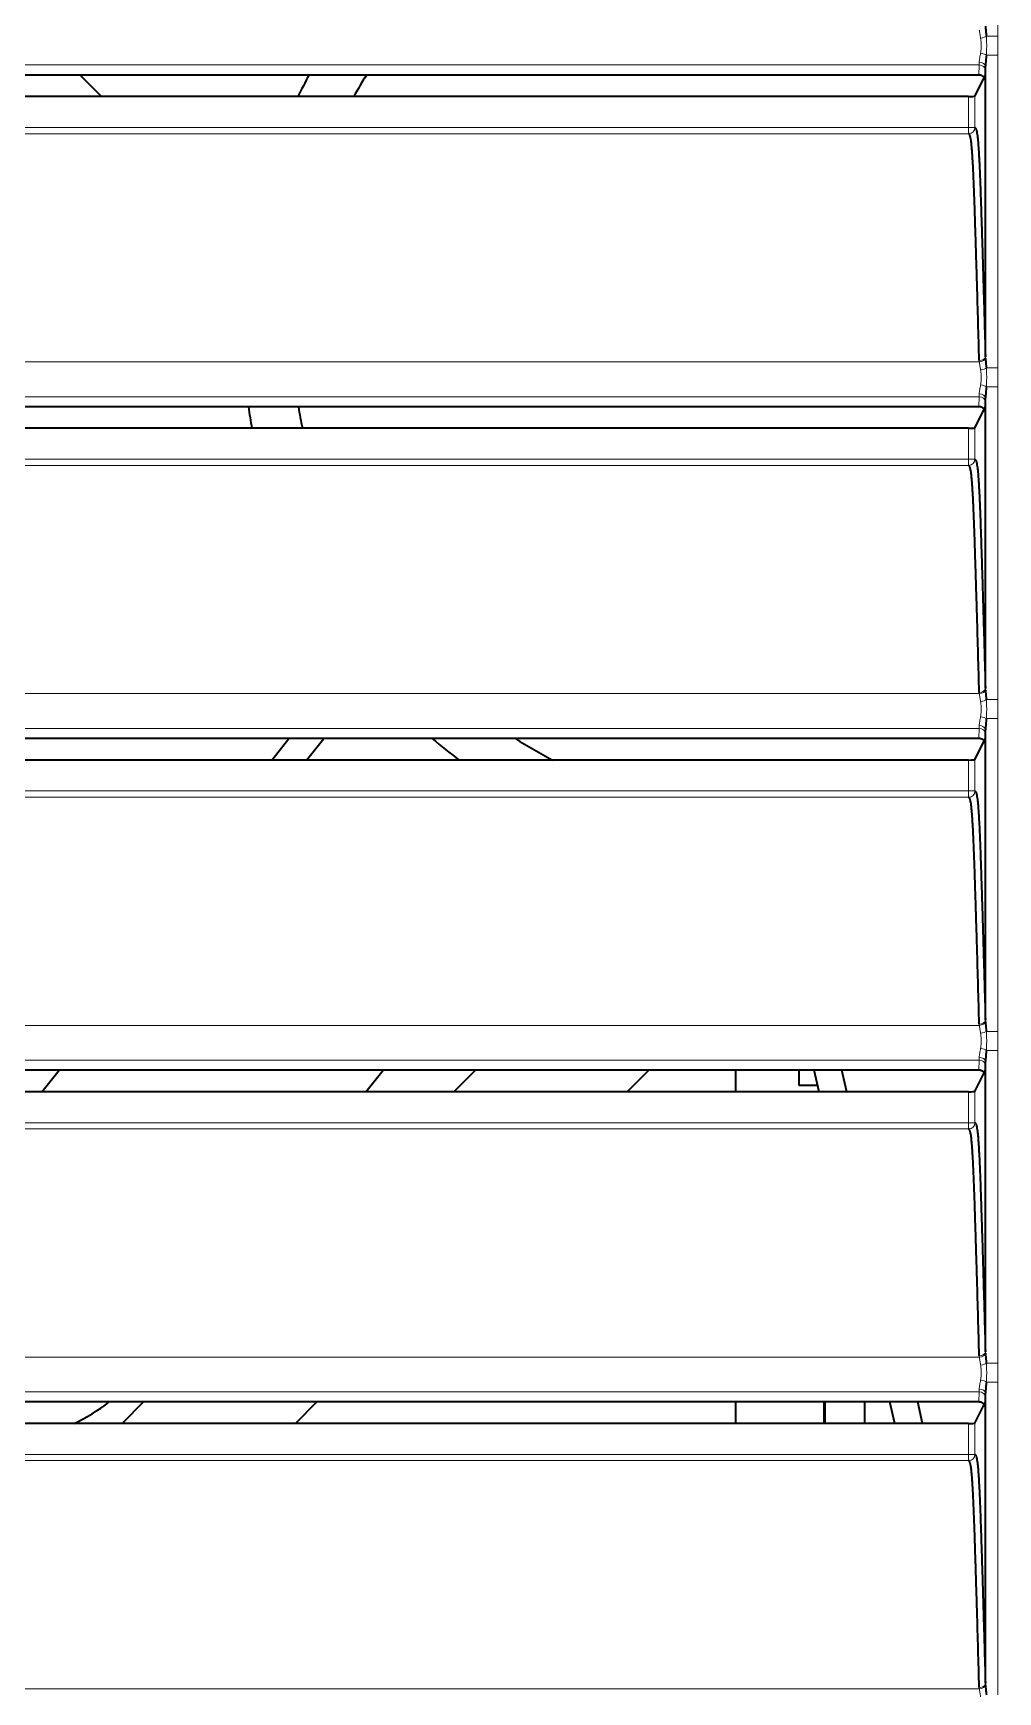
# Model space of a CAD drawing. Header units: inches. Extents: x -1096 to 3103, y -191 to 3207.
# Drawn here: x 2331.7 to 2370.7, y 1648.2 to 1715.2 of the extents above; entities that cross this region are included whole.
import ezdxf

# ---------------------------------------------------------------- set-up
doc = ezdxf.new("R2010")
doc.units = ezdxf.units.IN

msp = doc.modelspace()

# ---------------------------------------------------------------- linework, layer by layer
at = {"lineweight": 13}
for p, q in [((2370.689, 1727.713), (2370.689, 1715.079)), ((2370.226, 1715.079), (2370.689, 1715.079)), ((2369.934, 1713.915), (2312.478, 1713.915)), ((2369.916, 1713.51), (2369.934, 1713.915)), ((2370.226, 1714.313), (2370.689, 1714.313)), ((2370.689, 1714.313), (2370.689, 1701.679)), ((2369.511, 1711.389), (2369.511, 1712.641)), ((2369.761, 1712.657), (2369.761, 1711.389)), ((2312.901, 1711.389), (2369.511, 1711.389)), ((2369.761, 1711.389), (2369.511, 1711.389)), ((2369.511, 1711.139), (2369.511, 1711.389)), ((2369.511, 1711.139), (2312.901, 1711.139)), ((2312.47, 1701.923), (2369.942, 1701.923)), ((2370.226, 1701.679), (2370.689, 1701.679)), ((2369.934, 1700.515), (2312.478, 1700.515)), ((2369.916, 1700.11), (2369.934, 1700.515)), ((2370.226, 1700.913), (2370.689, 1700.913)), ((2370.689, 1700.913), (2370.689, 1688.279)), ((2369.511, 1697.989), (2369.511, 1699.241)), ((2369.761, 1699.257), (2369.761, 1697.989)), ((2312.901, 1697.989), (2369.511, 1697.989)), ((2369.761, 1697.989), (2369.511, 1697.989)), ((2369.511, 1697.739), (2369.511, 1697.989)), ((2369.511, 1697.739), (2312.901, 1697.739)), ((2312.47, 1688.523), (2369.942, 1688.523)), ((2370.226, 1688.279), (2370.689, 1688.279)), ((2369.934, 1687.115), (2312.478, 1687.115)), ((2369.916, 1686.71), (2369.934, 1687.115)), ((2370.226, 1687.513), (2370.689, 1687.513)), ((2370.689, 1687.513), (2370.689, 1674.879)), ((2369.511, 1684.589), (2369.511, 1685.841)), ((2369.761, 1685.857), (2369.761, 1684.589)), ((2312.901, 1684.589), (2369.511, 1684.589)), ((2369.761, 1684.589), (2369.511, 1684.589)), ((2369.511, 1684.339), (2369.511, 1684.589)), ((2369.511, 1684.339), (2312.901, 1684.339)), ((2312.47, 1675.123), (2369.942, 1675.123)), ((2370.226, 1674.879), (2370.689, 1674.879)), ((2369.934, 1673.715), (2312.478, 1673.715)), ((2369.916, 1673.31), (2369.934, 1673.715)), ((2370.226, 1674.113), (2370.689, 1674.113)), ((2370.689, 1674.113), (2370.689, 1661.479)), ((2369.511, 1671.189), (2369.511, 1672.441)), ((2369.761, 1672.457), (2369.761, 1671.189)), ((2312.901, 1671.189), (2369.511, 1671.189)), ((2369.761, 1671.189), (2369.511, 1671.189)), ((2369.511, 1670.939), (2369.511, 1671.189)), ((2369.511, 1670.939), (2312.901, 1670.939)), ((2312.47, 1661.723), (2369.942, 1661.723)), ((2370.226, 1661.479), (2370.689, 1661.479)), ((2369.934, 1660.315), (2312.478, 1660.315)), ((2369.916, 1659.91), (2369.934, 1660.315)), ((2370.226, 1660.713), (2370.689, 1660.713)), ((2370.689, 1660.713), (2370.689, 1648.079)), ((2369.511, 1657.789), (2369.511, 1659.041)), ((2369.761, 1659.057), (2369.761, 1657.789)), ((2312.901, 1657.789), (2369.511, 1657.789)), ((2369.761, 1657.789), (2369.511, 1657.789)), ((2369.511, 1657.539), (2369.511, 1657.789)), ((2369.511, 1657.539), (2312.901, 1657.539)), ((2312.47, 1648.323), (2369.942, 1648.323))]:
    msp.add_line(p, q, dxfattribs=at)
at = {"lineweight": 35}
for p, q in [((2370.189, 1702.131), (2370.189, 1713.864)), ((2369.916, 1713.51), (2312.496, 1713.51)), ((2334.493, 1712.641), (2333.624, 1713.51)), ((2369.761, 1712.657), (2370.136, 1713.403)), ((2370.184, 1713.72), (2370.166, 1713.319)), ((2369.511, 1712.641), (2312.901, 1712.641)), ((2370.189, 1688.731), (2370.189, 1700.464)), ((2369.916, 1700.11), (2312.496, 1700.11)), ((2369.761, 1699.257), (2370.136, 1700.003)), ((2370.184, 1700.32), (2370.166, 1699.919)), ((2369.511, 1699.241), (2312.901, 1699.241)), ((2370.189, 1675.331), (2370.189, 1687.064)), ((2369.916, 1686.71), (2312.496, 1686.71)), ((2341.367, 1685.84), (2342.06, 1686.71)), ((2342.771, 1685.84), (2343.464, 1686.71)), ((2369.761, 1685.857), (2370.136, 1686.603)), ((2370.184, 1686.92), (2370.166, 1686.519)), ((2369.511, 1685.841), (2312.901, 1685.841)), ((2370.189, 1661.931), (2370.189, 1673.664)), ((2369.916, 1673.31), (2312.496, 1673.31)), ((2332.085, 1672.441), (2332.778, 1673.31)), ((2345.169, 1672.44), (2345.862, 1673.31)), ((2349.588, 1673.31), (2348.719, 1672.44)), ((2355.719, 1672.44), (2356.588, 1673.309)), ((2360.106, 1672.44), (2360.106, 1673.309)), ((2362.666, 1672.695), (2362.666, 1673.31)), ((2363.467, 1672.441), (2363.268, 1673.31)), ((2364.592, 1672.44), (2364.394, 1673.31)), ((2369.761, 1672.457), (2370.136, 1673.203)), ((2370.184, 1673.52), (2370.166, 1673.119)), ((2369.511, 1672.441), (2312.901, 1672.441)), ((2363.409, 1672.695), (2362.666, 1672.695)), ((2370.189, 1648.531), (2370.189, 1660.264)), ((2369.916, 1659.91), (2312.496, 1659.91)), ((2336.189, 1659.91), (2335.32, 1659.041)), ((2342.32, 1659.041), (2343.189, 1659.91)), ((2360.106, 1659.037), (2360.106, 1659.906)), ((2363.666, 1659.91), (2363.666, 1659.041)), ((2363.666, 1659.622), (2363.706, 1659.622)), ((2363.706, 1659.909), (2363.706, 1659.039)), ((2365.306, 1659.909), (2365.306, 1659.039)), ((2366.525, 1659.041), (2366.327, 1659.91)), ((2367.65, 1659.041), (2367.452, 1659.91)), ((2369.761, 1659.057), (2370.136, 1659.803)), ((2370.184, 1660.12), (2370.166, 1659.719)), ((2369.511, 1659.041), (2312.901, 1659.041))]:
    msp.add_line(p, q, dxfattribs=at)
for radius, start, end in [(21.5, 151.16063, 153.77625), (19.5, 147.87563, 150.84), (21.5, 188.10563, 190.45125), (19.5, 188.94375, 191.5425), (21.5, 229.84313, 233.57812), (19.5, 237.42, 242.52188)]:
    msp.add_arc((2361.706, 1703.141), radius, start, end, dxfattribs=at)
at = {"lineweight": 13}
for centre, major_axis, ratio, start_param, end_param in [((2369.995, 1715.079), (-0.248, -0.033), 0.303681, 1.530952, 2.733575), ((2369.907, 1714.696), (0, 1), 0.043651, 3.816333, 3.983817), ((2369.934, 1713.72), (-0.25, 0.011), 0.780579, 3.197456, 4.746449), ((2369.939, 1713.864), (-0.25, 0.008), 0.665625, 3.188374, 4.733128), ((2369.995, 1714.313), (-0.248, 0.033), 0.303681, 3.54961, 4.752233), ((2370.157, 1714.696), (0, 1.25), 0.034921, 3.816333, 3.983817), ((2369.511, 1711.389), (-0.066, -0.241), 0.999345, 0.269342, 1.839802), ((2369.939, 1702.131), (-0.25, -0.007), 0.626591, 1.553199, 3.096797), ((2369.942, 1702.079), (-0.249, -0.018), 0.625593, 1.525244, 3.025641), ((2369.995, 1701.679), (-0.248, -0.033), 0.303681, 1.530952, 2.733575), ((2369.907, 1701.296), (0, 1), 0.043651, 3.816333, 3.983817), ((2369.934, 1700.32), (-0.25, 0.011), 0.780579, 3.197456, 4.746449), ((2369.939, 1700.464), (-0.25, 0.008), 0.665625, 3.188374, 4.733128), ((2369.995, 1700.913), (-0.248, 0.033), 0.303681, 3.54961, 4.752233), ((2370.157, 1701.296), (0, 1.25), 0.034921, 3.816333, 3.983817), ((2369.511, 1697.989), (-0.066, -0.241), 0.999345, 0.269342, 1.839802), ((2369.939, 1688.731), (-0.25, -0.007), 0.626591, 1.553199, 3.096797), ((2369.942, 1688.679), (-0.249, -0.018), 0.625593, 1.525244, 3.025641), ((2369.995, 1688.279), (-0.248, -0.033), 0.303681, 1.530952, 2.733575), ((2369.907, 1687.896), (0, 1), 0.043651, 3.816333, 3.983817), ((2369.934, 1686.92), (-0.25, 0.011), 0.780579, 3.197456, 4.746449), ((2369.939, 1687.064), (-0.25, 0.008), 0.665625, 3.188374, 4.733128), ((2369.995, 1687.513), (-0.248, 0.033), 0.303681, 3.54961, 4.752233), ((2370.157, 1687.896), (0, 1.25), 0.034921, 3.816333, 3.983817), ((2369.511, 1684.589), (-0.066, -0.241), 0.999345, 0.269342, 1.839802), ((2369.939, 1675.331), (-0.25, -0.007), 0.626591, 1.553199, 3.096797), ((2369.942, 1675.279), (-0.249, -0.018), 0.625593, 1.525244, 3.025641), ((2369.995, 1674.879), (-0.248, -0.033), 0.303681, 1.530952, 2.733575), ((2369.907, 1674.496), (0, 1), 0.043651, 3.816333, 3.983817), ((2369.934, 1673.52), (-0.25, 0.011), 0.780579, 3.197456, 4.746449), ((2369.939, 1673.664), (-0.25, 0.008), 0.665625, 3.188374, 4.733128), ((2369.995, 1674.113), (-0.248, 0.033), 0.303681, 3.54961, 4.752233), ((2370.157, 1674.496), (0, 1.25), 0.034921, 3.816333, 3.983817), ((2369.511, 1671.189), (-0.066, -0.241), 0.999345, 0.269342, 1.839802), ((2369.939, 1661.931), (-0.25, -0.007), 0.626591, 1.553199, 3.096797), ((2369.942, 1661.879), (-0.249, -0.018), 0.625593, 1.525244, 3.025641), ((2369.995, 1661.479), (-0.248, -0.033), 0.303681, 1.530952, 2.733575), ((2369.907, 1661.096), (0, 1), 0.043651, 3.816333, 3.983817), ((2369.934, 1660.12), (-0.25, 0.011), 0.780579, 3.197456, 4.746449), ((2369.939, 1660.264), (-0.25, 0.008), 0.665625, 3.188374, 4.733128), ((2369.995, 1660.713), (-0.248, 0.033), 0.303681, 3.54961, 4.752233), ((2370.157, 1661.096), (0, 1.25), 0.034921, 3.816333, 3.983817), ((2369.511, 1657.789), (-0.066, -0.241), 0.999345, 0.269342, 1.839802), ((2369.939, 1648.531), (-0.25, -0.007), 0.626591, 1.553199, 3.096797), ((2369.942, 1648.479), (-0.249, -0.018), 0.625593, 1.525244, 3.025641)]:
    msp.add_ellipse(centre, major_axis=major_axis, ratio=ratio, start_param=start_param, end_param=end_param, dxfattribs=at)
at = {"lineweight": 35}
for centre, major_axis, ratio, start_param, end_param in [((2369.511, 1712.658), (-0.25, 0), 0.06935, 1.570796, 3.106686), ((2369.511, 1699.258), (-0.25, 0), 0.06935, 1.570796, 3.106686), ((2369.511, 1685.858), (-0.25, 0), 0.06935, 1.570796, 3.106686), ((2369.511, 1672.458), (-0.25, 0), 0.06935, 1.570796, 3.106686), ((2332.885, 1664.475), (4.24, 5.316), 0.681998, 4.095508, 4.355941), ((2369.511, 1659.058), (-0.25, 0), 0.06935, 1.570796, 3.106686)]:
    msp.add_ellipse(centre, major_axis=major_axis, ratio=ratio, start_param=start_param, end_param=end_param, dxfattribs=at)
at = {"lineweight": 13}
for points, knots in [([(2369.995, 1715.002), (2369.985, 1715.06), (2369.974, 1715.116), (2369.96, 1715.196), (2369.955, 1715.222), (2369.949, 1715.261), (2369.948, 1715.273), (2369.944, 1715.298), (2369.943, 1715.311), (2369.942, 1715.323)], [0, 0, 0, 0, 0.5, 0.5, 0.75, 0.75, 0.875, 0.875, 1, 1, 1, 1]), ([(2369.995, 1714.39), (2369.999, 1714.415), (2370.002, 1714.44), (2370.007, 1714.49), (2370.01, 1714.515), (2370.013, 1714.566), (2370.014, 1714.592), (2370.016, 1714.644), (2370.016, 1714.67), (2370.016, 1714.749), (2370.015, 1714.8), (2370.01, 1714.877), (2370.007, 1714.902), (2370.002, 1714.952), (2369.999, 1714.977), (2369.995, 1715.002)], [0, 0, 0, 0, 0.125, 0.125, 0.25, 0.25, 0.375, 0.375, 0.5, 0.5, 0.75, 0.75, 0.875, 0.875, 1, 1, 1, 1]), ([(2370.226, 1715.079), (2370.229, 1715.047), (2370.231, 1715.015), (2370.234, 1714.952), (2370.235, 1714.92), (2370.238, 1714.825), (2370.239, 1714.761), (2370.239, 1714.665), (2370.238, 1714.633), (2370.238, 1714.569), (2370.237, 1714.536), (2370.235, 1714.472), (2370.234, 1714.44), (2370.231, 1714.377), (2370.229, 1714.345), (2370.226, 1714.313)], [0, 0, 0, 0, 0.125, 0.125, 0.25, 0.25, 0.5, 0.5, 0.625, 0.625, 0.75, 0.75, 0.875, 0.875, 1, 1, 1, 1]), ([(2370.689, 1715.079), (2370.689, 1715.015), (2370.687, 1714.951), (2370.684, 1714.824), (2370.683, 1714.76), (2370.683, 1714.632), (2370.684, 1714.568), (2370.687, 1714.441), (2370.689, 1714.377), (2370.689, 1714.313)], [0, 0, 0, 0, 0.25, 0.25, 0.5, 0.5, 0.75, 0.75, 1, 1, 1, 1]), ([(2369.939, 1714.03), (2369.94, 1714.057), (2369.943, 1714.084), (2369.951, 1714.14), (2369.955, 1714.169), (2369.966, 1714.23), (2369.972, 1714.26), (2369.983, 1714.324), (2369.989, 1714.357), (2369.995, 1714.39)], [0, 0, 0, 0, 0.25, 0.25, 0.5, 0.5, 0.75, 0.75, 1, 1, 1, 1]), ([(2369.995, 1701.602), (2369.985, 1701.66), (2369.974, 1701.716), (2369.96, 1701.796), (2369.955, 1701.822), (2369.949, 1701.861), (2369.948, 1701.873), (2369.944, 1701.898), (2369.943, 1701.911), (2369.942, 1701.923)], [0, 0, 0, 0, 0.5, 0.5, 0.75, 0.75, 0.875, 0.875, 1, 1, 1, 1]), ([(2369.995, 1700.99), (2369.999, 1701.015), (2370.002, 1701.04), (2370.007, 1701.09), (2370.01, 1701.115), (2370.013, 1701.166), (2370.014, 1701.192), (2370.016, 1701.244), (2370.016, 1701.27), (2370.016, 1701.349), (2370.015, 1701.4), (2370.01, 1701.477), (2370.007, 1701.502), (2370.002, 1701.552), (2369.999, 1701.577), (2369.995, 1701.602)], [0, 0, 0, 0, 0.125, 0.125, 0.25, 0.25, 0.375, 0.375, 0.5, 0.5, 0.75, 0.75, 0.875, 0.875, 1, 1, 1, 1]), ([(2370.226, 1701.679), (2370.229, 1701.647), (2370.231, 1701.615), (2370.234, 1701.552), (2370.235, 1701.52), (2370.238, 1701.425), (2370.239, 1701.361), (2370.239, 1701.265), (2370.238, 1701.233), (2370.238, 1701.169), (2370.237, 1701.136), (2370.235, 1701.072), (2370.234, 1701.04), (2370.231, 1700.977), (2370.229, 1700.945), (2370.226, 1700.913)], [0, 0, 0, 0, 0.125, 0.125, 0.25, 0.25, 0.5, 0.5, 0.625, 0.625, 0.75, 0.75, 0.875, 0.875, 1, 1, 1, 1]), ([(2370.689, 1701.679), (2370.689, 1701.615), (2370.687, 1701.551), (2370.684, 1701.424), (2370.683, 1701.36), (2370.683, 1701.232), (2370.684, 1701.168), (2370.687, 1701.041), (2370.689, 1700.977), (2370.689, 1700.913)], [0, 0, 0, 0, 0.25, 0.25, 0.5, 0.5, 0.75, 0.75, 1, 1, 1, 1]), ([(2369.939, 1700.63), (2369.94, 1700.657), (2369.943, 1700.684), (2369.951, 1700.74), (2369.955, 1700.769), (2369.966, 1700.83), (2369.972, 1700.86), (2369.983, 1700.924), (2369.989, 1700.957), (2369.995, 1700.99)], [0, 0, 0, 0, 0.25, 0.25, 0.5, 0.5, 0.75, 0.75, 1, 1, 1, 1]), ([(2369.995, 1688.202), (2369.985, 1688.26), (2369.974, 1688.316), (2369.96, 1688.396), (2369.955, 1688.422), (2369.949, 1688.461), (2369.948, 1688.473), (2369.944, 1688.498), (2369.943, 1688.511), (2369.942, 1688.523)], [0, 0, 0, 0, 0.5, 0.5, 0.75, 0.75, 0.875, 0.875, 1, 1, 1, 1]), ([(2369.995, 1687.59), (2369.999, 1687.615), (2370.002, 1687.64), (2370.007, 1687.69), (2370.01, 1687.715), (2370.013, 1687.766), (2370.014, 1687.792), (2370.016, 1687.844), (2370.016, 1687.87), (2370.016, 1687.949), (2370.015, 1688), (2370.01, 1688.077), (2370.007, 1688.102), (2370.002, 1688.152), (2369.999, 1688.177), (2369.995, 1688.202)], [0, 0, 0, 0, 0.125, 0.125, 0.25, 0.25, 0.375, 0.375, 0.5, 0.5, 0.75, 0.75, 0.875, 0.875, 1, 1, 1, 1]), ([(2370.226, 1688.279), (2370.229, 1688.247), (2370.231, 1688.215), (2370.234, 1688.152), (2370.235, 1688.12), (2370.238, 1688.025), (2370.239, 1687.961), (2370.239, 1687.865), (2370.238, 1687.833), (2370.238, 1687.769), (2370.237, 1687.736), (2370.235, 1687.672), (2370.234, 1687.64), (2370.231, 1687.577), (2370.229, 1687.545), (2370.226, 1687.513)], [0, 0, 0, 0, 0.125, 0.125, 0.25, 0.25, 0.5, 0.5, 0.625, 0.625, 0.75, 0.75, 0.875, 0.875, 1, 1, 1, 1]), ([(2370.689, 1688.279), (2370.689, 1688.215), (2370.687, 1688.151), (2370.684, 1688.024), (2370.683, 1687.96), (2370.683, 1687.832), (2370.684, 1687.768), (2370.687, 1687.641), (2370.689, 1687.577), (2370.689, 1687.513)], [0, 0, 0, 0, 0.25, 0.25, 0.5, 0.5, 0.75, 0.75, 1, 1, 1, 1]), ([(2369.939, 1687.23), (2369.94, 1687.257), (2369.943, 1687.284), (2369.951, 1687.34), (2369.955, 1687.369), (2369.966, 1687.43), (2369.972, 1687.46), (2369.983, 1687.524), (2369.989, 1687.557), (2369.995, 1687.59)], [0, 0, 0, 0, 0.25, 0.25, 0.5, 0.5, 0.75, 0.75, 1, 1, 1, 1]), ([(2369.995, 1674.802), (2369.985, 1674.86), (2369.974, 1674.916), (2369.96, 1674.996), (2369.955, 1675.022), (2369.949, 1675.061), (2369.948, 1675.073), (2369.944, 1675.098), (2369.943, 1675.111), (2369.942, 1675.123)], [0, 0, 0, 0, 0.5, 0.5, 0.75, 0.75, 0.875, 0.875, 1, 1, 1, 1]), ([(2369.995, 1674.19), (2369.999, 1674.215), (2370.002, 1674.24), (2370.007, 1674.29), (2370.01, 1674.315), (2370.013, 1674.366), (2370.014, 1674.392), (2370.016, 1674.444), (2370.016, 1674.47), (2370.016, 1674.549), (2370.015, 1674.6), (2370.01, 1674.677), (2370.007, 1674.702), (2370.002, 1674.752), (2369.999, 1674.777), (2369.995, 1674.802)], [0, 0, 0, 0, 0.125, 0.125, 0.25, 0.25, 0.375, 0.375, 0.5, 0.5, 0.75, 0.75, 0.875, 0.875, 1, 1, 1, 1]), ([(2370.226, 1674.879), (2370.229, 1674.847), (2370.231, 1674.815), (2370.234, 1674.752), (2370.235, 1674.72), (2370.238, 1674.625), (2370.239, 1674.561), (2370.239, 1674.465), (2370.238, 1674.433), (2370.238, 1674.369), (2370.237, 1674.336), (2370.235, 1674.272), (2370.234, 1674.24), (2370.231, 1674.177), (2370.229, 1674.145), (2370.226, 1674.113)], [0, 0, 0, 0, 0.125, 0.125, 0.25, 0.25, 0.5, 0.5, 0.625, 0.625, 0.75, 0.75, 0.875, 0.875, 1, 1, 1, 1]), ([(2370.689, 1674.879), (2370.689, 1674.815), (2370.687, 1674.751), (2370.684, 1674.624), (2370.683, 1674.56), (2370.683, 1674.432), (2370.684, 1674.368), (2370.687, 1674.241), (2370.689, 1674.177), (2370.689, 1674.113)], [0, 0, 0, 0, 0.25, 0.25, 0.5, 0.5, 0.75, 0.75, 1, 1, 1, 1]), ([(2369.939, 1673.83), (2369.94, 1673.857), (2369.943, 1673.884), (2369.951, 1673.94), (2369.955, 1673.969), (2369.966, 1674.03), (2369.972, 1674.06), (2369.983, 1674.124), (2369.989, 1674.157), (2369.995, 1674.19)], [0, 0, 0, 0, 0.25, 0.25, 0.5, 0.5, 0.75, 0.75, 1, 1, 1, 1]), ([(2369.995, 1661.402), (2369.985, 1661.46), (2369.974, 1661.516), (2369.96, 1661.596), (2369.955, 1661.622), (2369.949, 1661.661), (2369.948, 1661.673), (2369.944, 1661.698), (2369.943, 1661.711), (2369.942, 1661.723)], [0, 0, 0, 0, 0.5, 0.5, 0.75, 0.75, 0.875, 0.875, 1, 1, 1, 1]), ([(2369.995, 1660.79), (2369.999, 1660.815), (2370.002, 1660.84), (2370.007, 1660.89), (2370.01, 1660.915), (2370.013, 1660.966), (2370.014, 1660.992), (2370.016, 1661.044), (2370.016, 1661.07), (2370.016, 1661.149), (2370.015, 1661.2), (2370.01, 1661.277), (2370.007, 1661.302), (2370.002, 1661.352), (2369.999, 1661.377), (2369.995, 1661.402)], [0, 0, 0, 0, 0.125, 0.125, 0.25, 0.25, 0.375, 0.375, 0.5, 0.5, 0.75, 0.75, 0.875, 0.875, 1, 1, 1, 1]), ([(2370.226, 1661.479), (2370.229, 1661.447), (2370.231, 1661.415), (2370.234, 1661.352), (2370.235, 1661.32), (2370.238, 1661.225), (2370.239, 1661.161), (2370.239, 1661.065), (2370.238, 1661.033), (2370.238, 1660.969), (2370.237, 1660.936), (2370.235, 1660.872), (2370.234, 1660.84), (2370.231, 1660.777), (2370.229, 1660.745), (2370.226, 1660.713)], [0, 0, 0, 0, 0.125, 0.125, 0.25, 0.25, 0.5, 0.5, 0.625, 0.625, 0.75, 0.75, 0.875, 0.875, 1, 1, 1, 1]), ([(2370.689, 1661.479), (2370.689, 1661.415), (2370.687, 1661.351), (2370.684, 1661.224), (2370.683, 1661.16), (2370.683, 1661.032), (2370.684, 1660.968), (2370.687, 1660.841), (2370.689, 1660.777), (2370.689, 1660.713)], [0, 0, 0, 0, 0.25, 0.25, 0.5, 0.5, 0.75, 0.75, 1, 1, 1, 1]), ([(2369.939, 1660.43), (2369.94, 1660.457), (2369.943, 1660.484), (2369.951, 1660.54), (2369.955, 1660.569), (2369.966, 1660.63), (2369.972, 1660.66), (2369.983, 1660.724), (2369.989, 1660.757), (2369.995, 1660.79)], [0, 0, 0, 0, 0.25, 0.25, 0.5, 0.5, 0.75, 0.75, 1, 1, 1, 1]), ([(2369.995, 1648.002), (2369.985, 1648.06), (2369.974, 1648.116), (2369.96, 1648.196), (2369.955, 1648.222), (2369.949, 1648.261), (2369.948, 1648.273), (2369.944, 1648.298), (2369.943, 1648.311), (2369.942, 1648.323)], [0, 0, 0, 0, 0.5, 0.5, 0.75, 0.75, 0.875, 0.875, 1, 1, 1, 1])]:
    msp.add_open_spline(points, degree=3, knots=knots, dxfattribs=at)
at = {"lineweight": 35}
for points, knots in [([(2370.191, 1715.479), (2370.193, 1715.448), (2370.195, 1715.415), (2370.2, 1715.35), (2370.203, 1715.317), (2370.213, 1715.217), (2370.22, 1715.148), (2370.226, 1715.079)], [0, 0, 0, 0, 0.25, 0.25, 0.5, 0.5, 1, 1, 1, 1]), ([(2370.226, 1714.313), (2370.223, 1714.274), (2370.219, 1714.235), (2370.211, 1714.157), (2370.207, 1714.119), (2370.2, 1714.044), (2370.197, 1714.007), (2370.192, 1713.934), (2370.19, 1713.899), (2370.189, 1713.864)], [0, 0, 0, 0, 0.25, 0.25, 0.5, 0.5, 0.75, 0.75, 1, 1, 1, 1]), ([(2370.166, 1713.319), (2370.166, 1713.332), (2370.164, 1713.344), (2370.159, 1713.362), (2370.157, 1713.368), (2370.152, 1713.381), (2370.149, 1713.386), (2370.139, 1713.404), (2370.132, 1713.415), (2370.113, 1713.436), (2370.103, 1713.445), (2370.08, 1713.463), (2370.067, 1713.471), (2370.047, 1713.481), (2370.04, 1713.484), (2370.026, 1713.49), (2370.018, 1713.493), (2369.996, 1713.5), (2369.981, 1713.504), (2369.949, 1713.509), (2369.933, 1713.51), (2369.916, 1713.51)], [0, 0, 0, 0, 0.125, 0.125, 0.1875, 0.1875, 0.25, 0.25, 0.375, 0.375, 0.5, 0.5, 0.625, 0.625, 0.6875, 0.6875, 0.75, 0.75, 0.875, 0.875, 1, 1, 1, 1]), ([(2369.761, 1711.389), (2369.766, 1711.388), (2369.772, 1711.384), (2369.784, 1711.373), (2369.79, 1711.366), (2369.802, 1711.345), (2369.807, 1711.332), (2369.816, 1711.307), (2369.819, 1711.298), (2369.825, 1711.278), (2369.828, 1711.267), (2369.842, 1711.207), (2369.853, 1711.142), (2369.87, 1711.01), (2369.876, 1710.96), (2369.887, 1710.849), (2369.892, 1710.786), (2369.9, 1710.683), (2369.903, 1710.647), (2369.908, 1710.572), (2369.91, 1710.533), (2369.918, 1710.41), (2369.923, 1710.323), (2369.938, 1710.05), (2369.947, 1709.849), (2369.961, 1709.531), (2369.97, 1709.314), (2369.978, 1709.087), (2369.985, 1708.913), (2369.987, 1708.855), (2369.991, 1708.738), (2369.993, 1708.679), (2369.999, 1708.501), (2370.003, 1708.381), (2370.016, 1708.018), (2370.024, 1707.773), (2370.039, 1707.277), (2370.047, 1707.026), (2370.063, 1706.522), (2370.07, 1706.268), (2370.085, 1705.758), (2370.093, 1705.502), (2370.108, 1704.988), (2370.115, 1704.73), (2370.13, 1704.213), (2370.138, 1703.954), (2370.16, 1703.175), (2370.175, 1702.653), (2370.189, 1702.131)], [0, 0, 0, 0, 0.03125, 0.03125, 0.0625, 0.0625, 0.09375, 0.09375, 0.109375, 0.109375, 0.125, 0.125, 0.1875, 0.1875, 0.21875, 0.21875, 0.25, 0.25, 0.265625, 0.265625, 0.28125, 0.28125, 0.3125, 0.3125, 0.375, 0.375, 0.40625, 0.4375, 0.4375, 0.453125, 0.453125, 0.46875, 0.46875, 0.5, 0.5, 0.5625, 0.5625, 0.625, 0.625, 0.6875, 0.6875, 0.75, 0.75, 0.8125, 0.8125, 0.875, 0.875, 1, 1, 1, 1]), ([(2369.939, 1701.974), (2369.925, 1702.489), (2369.91, 1703.004), (2369.881, 1704.028), (2369.866, 1704.538), (2369.844, 1705.299), (2369.837, 1705.552), (2369.822, 1706.055), (2369.814, 1706.306), (2369.799, 1706.804), (2369.791, 1707.051), (2369.776, 1707.541), (2369.768, 1707.784), (2369.756, 1708.142), (2369.752, 1708.261), (2369.743, 1708.496), (2369.739, 1708.612), (2369.731, 1708.841), (2369.727, 1708.954), (2369.718, 1709.175), (2369.709, 1709.392), (2369.7, 1709.597), (2369.69, 1709.795), (2369.685, 1709.891), (2369.676, 1710.074), (2369.67, 1710.161), (2369.664, 1710.263), (2369.662, 1710.283), (2369.66, 1710.323), (2369.656, 1710.381), (2369.652, 1710.435), (2369.644, 1710.539), (2369.638, 1710.601), (2369.627, 1710.713), (2369.621, 1710.763), (2369.604, 1710.894), (2369.593, 1710.959), (2369.578, 1711.018), (2369.575, 1711.029), (2369.569, 1711.049), (2369.566, 1711.058), (2369.558, 1711.083), (2369.552, 1711.096), (2369.54, 1711.116), (2369.534, 1711.124), (2369.522, 1711.135), (2369.517, 1711.138), (2369.511, 1711.139)], [0, 0, 0, 0, 0.125, 0.125, 0.25, 0.25, 0.3125, 0.3125, 0.375, 0.375, 0.4375, 0.4375, 0.5, 0.5, 0.53125, 0.53125, 0.5625, 0.5625, 0.59375, 0.59375, 0.625, 0.65625, 0.65625, 0.6875, 0.6875, 0.71875, 0.71875, 0.726563, 0.726563, 0.734375, 0.75, 0.75, 0.78125, 0.78125, 0.8125, 0.8125, 0.875, 0.875, 0.890625, 0.890625, 0.90625, 0.90625, 0.9375, 0.9375, 0.96875, 0.96875, 1, 1, 1, 1]), ([(2370.191, 1702.079), (2370.193, 1702.048), (2370.195, 1702.015), (2370.2, 1701.95), (2370.203, 1701.917), (2370.213, 1701.817), (2370.22, 1701.748), (2370.226, 1701.679)], [0, 0, 0, 0, 0.25, 0.25, 0.5, 0.5, 1, 1, 1, 1]), ([(2370.226, 1700.913), (2370.223, 1700.874), (2370.219, 1700.835), (2370.211, 1700.757), (2370.207, 1700.719), (2370.2, 1700.644), (2370.197, 1700.607), (2370.192, 1700.534), (2370.19, 1700.499), (2370.189, 1700.464)], [0, 0, 0, 0, 0.25, 0.25, 0.5, 0.5, 0.75, 0.75, 1, 1, 1, 1]), ([(2370.166, 1699.919), (2370.166, 1699.932), (2370.164, 1699.944), (2370.159, 1699.962), (2370.157, 1699.968), (2370.152, 1699.981), (2370.149, 1699.986), (2370.139, 1700.004), (2370.132, 1700.015), (2370.113, 1700.036), (2370.103, 1700.045), (2370.08, 1700.063), (2370.067, 1700.071), (2370.047, 1700.081), (2370.04, 1700.084), (2370.026, 1700.09), (2370.018, 1700.093), (2369.996, 1700.1), (2369.981, 1700.104), (2369.949, 1700.109), (2369.933, 1700.11), (2369.916, 1700.11)], [0, 0, 0, 0, 0.125, 0.125, 0.1875, 0.1875, 0.25, 0.25, 0.375, 0.375, 0.5, 0.5, 0.625, 0.625, 0.6875, 0.6875, 0.75, 0.75, 0.875, 0.875, 1, 1, 1, 1]), ([(2369.761, 1697.989), (2369.766, 1697.988), (2369.772, 1697.984), (2369.784, 1697.973), (2369.79, 1697.966), (2369.802, 1697.945), (2369.807, 1697.932), (2369.816, 1697.907), (2369.819, 1697.898), (2369.825, 1697.878), (2369.828, 1697.867), (2369.842, 1697.807), (2369.853, 1697.742), (2369.87, 1697.61), (2369.876, 1697.56), (2369.887, 1697.449), (2369.892, 1697.386), (2369.9, 1697.283), (2369.903, 1697.247), (2369.908, 1697.172), (2369.91, 1697.133), (2369.918, 1697.01), (2369.923, 1696.923), (2369.938, 1696.65), (2369.947, 1696.449), (2369.961, 1696.131), (2369.97, 1695.914), (2369.978, 1695.687), (2369.985, 1695.513), (2369.987, 1695.455), (2369.991, 1695.338), (2369.993, 1695.279), (2369.999, 1695.101), (2370.003, 1694.981), (2370.016, 1694.618), (2370.024, 1694.373), (2370.039, 1693.877), (2370.047, 1693.626), (2370.063, 1693.122), (2370.07, 1692.868), (2370.085, 1692.358), (2370.093, 1692.102), (2370.108, 1691.588), (2370.115, 1691.33), (2370.13, 1690.813), (2370.138, 1690.554), (2370.16, 1689.775), (2370.175, 1689.253), (2370.189, 1688.731)], [0, 0, 0, 0, 0.03125, 0.03125, 0.0625, 0.0625, 0.09375, 0.09375, 0.109375, 0.109375, 0.125, 0.125, 0.1875, 0.1875, 0.21875, 0.21875, 0.25, 0.25, 0.265625, 0.265625, 0.28125, 0.28125, 0.3125, 0.3125, 0.375, 0.375, 0.40625, 0.4375, 0.4375, 0.453125, 0.453125, 0.46875, 0.46875, 0.5, 0.5, 0.5625, 0.5625, 0.625, 0.625, 0.6875, 0.6875, 0.75, 0.75, 0.8125, 0.8125, 0.875, 0.875, 1, 1, 1, 1]), ([(2369.939, 1688.574), (2369.925, 1689.089), (2369.91, 1689.604), (2369.881, 1690.628), (2369.866, 1691.138), (2369.844, 1691.899), (2369.837, 1692.152), (2369.822, 1692.655), (2369.814, 1692.906), (2369.799, 1693.404), (2369.791, 1693.651), (2369.776, 1694.141), (2369.768, 1694.384), (2369.756, 1694.742), (2369.752, 1694.861), (2369.743, 1695.096), (2369.739, 1695.212), (2369.731, 1695.441), (2369.727, 1695.554), (2369.718, 1695.775), (2369.709, 1695.992), (2369.7, 1696.197), (2369.69, 1696.395), (2369.685, 1696.491), (2369.676, 1696.674), (2369.67, 1696.761), (2369.664, 1696.863), (2369.662, 1696.883), (2369.66, 1696.923), (2369.656, 1696.981), (2369.652, 1697.035), (2369.644, 1697.139), (2369.638, 1697.201), (2369.627, 1697.313), (2369.621, 1697.363), (2369.604, 1697.494), (2369.593, 1697.559), (2369.578, 1697.618), (2369.575, 1697.629), (2369.569, 1697.649), (2369.566, 1697.658), (2369.558, 1697.683), (2369.552, 1697.696), (2369.54, 1697.716), (2369.534, 1697.724), (2369.522, 1697.735), (2369.517, 1697.738), (2369.511, 1697.739)], [0, 0, 0, 0, 0.125, 0.125, 0.25, 0.25, 0.3125, 0.3125, 0.375, 0.375, 0.4375, 0.4375, 0.5, 0.5, 0.53125, 0.53125, 0.5625, 0.5625, 0.59375, 0.59375, 0.625, 0.65625, 0.65625, 0.6875, 0.6875, 0.71875, 0.71875, 0.726563, 0.726563, 0.734375, 0.75, 0.75, 0.78125, 0.78125, 0.8125, 0.8125, 0.875, 0.875, 0.890625, 0.890625, 0.90625, 0.90625, 0.9375, 0.9375, 0.96875, 0.96875, 1, 1, 1, 1]), ([(2370.191, 1688.679), (2370.193, 1688.648), (2370.195, 1688.615), (2370.2, 1688.55), (2370.203, 1688.517), (2370.213, 1688.417), (2370.22, 1688.348), (2370.226, 1688.279)], [0, 0, 0, 0, 0.25, 0.25, 0.5, 0.5, 1, 1, 1, 1]), ([(2370.226, 1687.513), (2370.223, 1687.474), (2370.219, 1687.435), (2370.211, 1687.357), (2370.207, 1687.319), (2370.2, 1687.244), (2370.197, 1687.207), (2370.192, 1687.134), (2370.19, 1687.099), (2370.189, 1687.064)], [0, 0, 0, 0, 0.25, 0.25, 0.5, 0.5, 0.75, 0.75, 1, 1, 1, 1]), ([(2370.166, 1686.519), (2370.166, 1686.532), (2370.164, 1686.544), (2370.159, 1686.562), (2370.157, 1686.568), (2370.152, 1686.581), (2370.149, 1686.586), (2370.139, 1686.604), (2370.132, 1686.615), (2370.113, 1686.636), (2370.103, 1686.645), (2370.08, 1686.663), (2370.067, 1686.671), (2370.047, 1686.681), (2370.04, 1686.684), (2370.026, 1686.69), (2370.018, 1686.693), (2369.996, 1686.7), (2369.981, 1686.704), (2369.949, 1686.709), (2369.933, 1686.71), (2369.916, 1686.71)], [0, 0, 0, 0, 0.125, 0.125, 0.1875, 0.1875, 0.25, 0.25, 0.375, 0.375, 0.5, 0.5, 0.625, 0.625, 0.6875, 0.6875, 0.75, 0.75, 0.875, 0.875, 1, 1, 1, 1]), ([(2369.761, 1684.589), (2369.766, 1684.588), (2369.772, 1684.584), (2369.784, 1684.573), (2369.79, 1684.566), (2369.802, 1684.545), (2369.807, 1684.532), (2369.816, 1684.507), (2369.819, 1684.498), (2369.825, 1684.478), (2369.828, 1684.467), (2369.842, 1684.407), (2369.853, 1684.342), (2369.87, 1684.21), (2369.876, 1684.16), (2369.887, 1684.049), (2369.892, 1683.986), (2369.9, 1683.883), (2369.903, 1683.847), (2369.908, 1683.772), (2369.91, 1683.733), (2369.918, 1683.61), (2369.923, 1683.523), (2369.938, 1683.25), (2369.947, 1683.049), (2369.961, 1682.731), (2369.97, 1682.514), (2369.978, 1682.287), (2369.985, 1682.113), (2369.987, 1682.055), (2369.991, 1681.938), (2369.993, 1681.879), (2369.999, 1681.701), (2370.003, 1681.581), (2370.016, 1681.218), (2370.024, 1680.973), (2370.039, 1680.477), (2370.047, 1680.226), (2370.063, 1679.722), (2370.07, 1679.468), (2370.085, 1678.958), (2370.093, 1678.702), (2370.108, 1678.188), (2370.115, 1677.93), (2370.13, 1677.413), (2370.138, 1677.154), (2370.16, 1676.375), (2370.175, 1675.853), (2370.189, 1675.331)], [0, 0, 0, 0, 0.03125, 0.03125, 0.0625, 0.0625, 0.09375, 0.09375, 0.109375, 0.109375, 0.125, 0.125, 0.1875, 0.1875, 0.21875, 0.21875, 0.25, 0.25, 0.265625, 0.265625, 0.28125, 0.28125, 0.3125, 0.3125, 0.375, 0.375, 0.40625, 0.4375, 0.4375, 0.453125, 0.453125, 0.46875, 0.46875, 0.5, 0.5, 0.5625, 0.5625, 0.625, 0.625, 0.6875, 0.6875, 0.75, 0.75, 0.8125, 0.8125, 0.875, 0.875, 1, 1, 1, 1]), ([(2369.939, 1675.174), (2369.925, 1675.689), (2369.91, 1676.204), (2369.881, 1677.228), (2369.866, 1677.738), (2369.844, 1678.499), (2369.837, 1678.752), (2369.822, 1679.255), (2369.814, 1679.506), (2369.799, 1680.004), (2369.791, 1680.251), (2369.776, 1680.741), (2369.768, 1680.984), (2369.756, 1681.342), (2369.752, 1681.461), (2369.743, 1681.696), (2369.739, 1681.812), (2369.731, 1682.041), (2369.727, 1682.154), (2369.718, 1682.375), (2369.709, 1682.592), (2369.7, 1682.797), (2369.69, 1682.995), (2369.685, 1683.091), (2369.676, 1683.274), (2369.67, 1683.361), (2369.664, 1683.463), (2369.662, 1683.483), (2369.66, 1683.523), (2369.656, 1683.581), (2369.652, 1683.635), (2369.644, 1683.739), (2369.638, 1683.801), (2369.627, 1683.913), (2369.621, 1683.963), (2369.604, 1684.094), (2369.593, 1684.159), (2369.578, 1684.218), (2369.575, 1684.229), (2369.569, 1684.249), (2369.566, 1684.258), (2369.558, 1684.283), (2369.552, 1684.296), (2369.54, 1684.316), (2369.534, 1684.324), (2369.522, 1684.335), (2369.517, 1684.338), (2369.511, 1684.339)], [0, 0, 0, 0, 0.125, 0.125, 0.25, 0.25, 0.3125, 0.3125, 0.375, 0.375, 0.4375, 0.4375, 0.5, 0.5, 0.53125, 0.53125, 0.5625, 0.5625, 0.59375, 0.59375, 0.625, 0.65625, 0.65625, 0.6875, 0.6875, 0.71875, 0.71875, 0.726563, 0.726563, 0.734375, 0.75, 0.75, 0.78125, 0.78125, 0.8125, 0.8125, 0.875, 0.875, 0.890625, 0.890625, 0.90625, 0.90625, 0.9375, 0.9375, 0.96875, 0.96875, 1, 1, 1, 1]), ([(2370.191, 1675.279), (2370.193, 1675.248), (2370.195, 1675.215), (2370.2, 1675.15), (2370.203, 1675.117), (2370.213, 1675.017), (2370.22, 1674.948), (2370.226, 1674.879)], [0, 0, 0, 0, 0.25, 0.25, 0.5, 0.5, 1, 1, 1, 1]), ([(2370.226, 1674.113), (2370.223, 1674.074), (2370.219, 1674.035), (2370.211, 1673.957), (2370.207, 1673.919), (2370.2, 1673.844), (2370.197, 1673.807), (2370.192, 1673.734), (2370.19, 1673.699), (2370.189, 1673.664)], [0, 0, 0, 0, 0.25, 0.25, 0.5, 0.5, 0.75, 0.75, 1, 1, 1, 1]), ([(2370.166, 1673.119), (2370.166, 1673.132), (2370.164, 1673.144), (2370.159, 1673.162), (2370.157, 1673.168), (2370.152, 1673.181), (2370.149, 1673.186), (2370.139, 1673.204), (2370.132, 1673.215), (2370.113, 1673.236), (2370.103, 1673.245), (2370.08, 1673.263), (2370.067, 1673.271), (2370.047, 1673.281), (2370.04, 1673.284), (2370.026, 1673.29), (2370.018, 1673.293), (2369.996, 1673.3), (2369.981, 1673.304), (2369.949, 1673.309), (2369.933, 1673.31), (2369.916, 1673.31)], [0, 0, 0, 0, 0.125, 0.125, 0.1875, 0.1875, 0.25, 0.25, 0.375, 0.375, 0.5, 0.5, 0.625, 0.625, 0.6875, 0.6875, 0.75, 0.75, 0.875, 0.875, 1, 1, 1, 1]), ([(2369.761, 1671.189), (2369.766, 1671.188), (2369.772, 1671.184), (2369.784, 1671.173), (2369.79, 1671.166), (2369.802, 1671.145), (2369.807, 1671.132), (2369.816, 1671.107), (2369.819, 1671.098), (2369.825, 1671.078), (2369.828, 1671.067), (2369.842, 1671.007), (2369.853, 1670.942), (2369.87, 1670.81), (2369.876, 1670.76), (2369.887, 1670.649), (2369.892, 1670.586), (2369.9, 1670.483), (2369.903, 1670.447), (2369.908, 1670.372), (2369.91, 1670.333), (2369.918, 1670.21), (2369.923, 1670.123), (2369.938, 1669.85), (2369.947, 1669.649), (2369.961, 1669.331), (2369.97, 1669.114), (2369.978, 1668.887), (2369.985, 1668.713), (2369.987, 1668.655), (2369.991, 1668.538), (2369.993, 1668.479), (2369.999, 1668.301), (2370.003, 1668.181), (2370.016, 1667.818), (2370.024, 1667.573), (2370.039, 1667.077), (2370.047, 1666.826), (2370.063, 1666.322), (2370.07, 1666.068), (2370.085, 1665.558), (2370.093, 1665.302), (2370.108, 1664.788), (2370.115, 1664.53), (2370.13, 1664.013), (2370.138, 1663.754), (2370.16, 1662.975), (2370.175, 1662.453), (2370.189, 1661.931)], [0, 0, 0, 0, 0.03125, 0.03125, 0.0625, 0.0625, 0.09375, 0.09375, 0.109375, 0.109375, 0.125, 0.125, 0.1875, 0.1875, 0.21875, 0.21875, 0.25, 0.25, 0.265625, 0.265625, 0.28125, 0.28125, 0.3125, 0.3125, 0.375, 0.375, 0.40625, 0.4375, 0.4375, 0.453125, 0.453125, 0.46875, 0.46875, 0.5, 0.5, 0.5625, 0.5625, 0.625, 0.625, 0.6875, 0.6875, 0.75, 0.75, 0.8125, 0.8125, 0.875, 0.875, 1, 1, 1, 1]), ([(2369.939, 1661.774), (2369.925, 1662.289), (2369.91, 1662.804), (2369.881, 1663.828), (2369.866, 1664.338), (2369.844, 1665.099), (2369.837, 1665.352), (2369.822, 1665.855), (2369.814, 1666.106), (2369.799, 1666.604), (2369.791, 1666.851), (2369.776, 1667.341), (2369.768, 1667.584), (2369.756, 1667.942), (2369.752, 1668.061), (2369.743, 1668.296), (2369.739, 1668.412), (2369.731, 1668.641), (2369.727, 1668.754), (2369.718, 1668.975), (2369.709, 1669.192), (2369.7, 1669.397), (2369.69, 1669.595), (2369.685, 1669.691), (2369.676, 1669.874), (2369.67, 1669.961), (2369.664, 1670.063), (2369.662, 1670.083), (2369.66, 1670.123), (2369.656, 1670.181), (2369.652, 1670.235), (2369.644, 1670.339), (2369.638, 1670.401), (2369.627, 1670.513), (2369.621, 1670.563), (2369.604, 1670.694), (2369.593, 1670.759), (2369.578, 1670.818), (2369.575, 1670.829), (2369.569, 1670.849), (2369.566, 1670.858), (2369.558, 1670.883), (2369.552, 1670.896), (2369.54, 1670.916), (2369.534, 1670.924), (2369.522, 1670.935), (2369.517, 1670.938), (2369.511, 1670.939)], [0, 0, 0, 0, 0.125, 0.125, 0.25, 0.25, 0.3125, 0.3125, 0.375, 0.375, 0.4375, 0.4375, 0.5, 0.5, 0.53125, 0.53125, 0.5625, 0.5625, 0.59375, 0.59375, 0.625, 0.65625, 0.65625, 0.6875, 0.6875, 0.71875, 0.71875, 0.726563, 0.726563, 0.734375, 0.75, 0.75, 0.78125, 0.78125, 0.8125, 0.8125, 0.875, 0.875, 0.890625, 0.890625, 0.90625, 0.90625, 0.9375, 0.9375, 0.96875, 0.96875, 1, 1, 1, 1]), ([(2370.191, 1661.879), (2370.193, 1661.848), (2370.195, 1661.815), (2370.2, 1661.75), (2370.203, 1661.717), (2370.213, 1661.617), (2370.22, 1661.548), (2370.226, 1661.479)], [0, 0, 0, 0, 0.25, 0.25, 0.5, 0.5, 1, 1, 1, 1]), ([(2370.226, 1660.713), (2370.223, 1660.674), (2370.219, 1660.635), (2370.211, 1660.557), (2370.207, 1660.519), (2370.2, 1660.444), (2370.197, 1660.407), (2370.192, 1660.334), (2370.19, 1660.299), (2370.189, 1660.264)], [0, 0, 0, 0, 0.25, 0.25, 0.5, 0.5, 0.75, 0.75, 1, 1, 1, 1]), ([(2370.166, 1659.719), (2370.166, 1659.732), (2370.164, 1659.744), (2370.159, 1659.762), (2370.157, 1659.768), (2370.152, 1659.781), (2370.149, 1659.786), (2370.139, 1659.804), (2370.132, 1659.815), (2370.113, 1659.836), (2370.103, 1659.845), (2370.08, 1659.863), (2370.067, 1659.871), (2370.047, 1659.881), (2370.04, 1659.884), (2370.026, 1659.89), (2370.018, 1659.893), (2369.996, 1659.9), (2369.981, 1659.904), (2369.949, 1659.909), (2369.933, 1659.91), (2369.916, 1659.91)], [0, 0, 0, 0, 0.125, 0.125, 0.1875, 0.1875, 0.25, 0.25, 0.375, 0.375, 0.5, 0.5, 0.625, 0.625, 0.6875, 0.6875, 0.75, 0.75, 0.875, 0.875, 1, 1, 1, 1]), ([(2369.761, 1657.789), (2369.766, 1657.788), (2369.772, 1657.784), (2369.784, 1657.773), (2369.79, 1657.766), (2369.802, 1657.745), (2369.807, 1657.732), (2369.816, 1657.707), (2369.819, 1657.698), (2369.825, 1657.678), (2369.828, 1657.667), (2369.842, 1657.607), (2369.853, 1657.542), (2369.87, 1657.41), (2369.876, 1657.36), (2369.887, 1657.249), (2369.892, 1657.186), (2369.9, 1657.083), (2369.903, 1657.047), (2369.908, 1656.972), (2369.91, 1656.933), (2369.918, 1656.81), (2369.923, 1656.723), (2369.938, 1656.45), (2369.947, 1656.249), (2369.961, 1655.931), (2369.97, 1655.714), (2369.978, 1655.487), (2369.985, 1655.313), (2369.987, 1655.255), (2369.991, 1655.138), (2369.993, 1655.079), (2369.999, 1654.901), (2370.003, 1654.781), (2370.016, 1654.418), (2370.024, 1654.173), (2370.039, 1653.677), (2370.047, 1653.426), (2370.063, 1652.922), (2370.07, 1652.668), (2370.085, 1652.158), (2370.093, 1651.902), (2370.108, 1651.388), (2370.115, 1651.13), (2370.13, 1650.613), (2370.138, 1650.354), (2370.16, 1649.575), (2370.175, 1649.053), (2370.189, 1648.531)], [0, 0, 0, 0, 0.03125, 0.03125, 0.0625, 0.0625, 0.09375, 0.09375, 0.109375, 0.109375, 0.125, 0.125, 0.1875, 0.1875, 0.21875, 0.21875, 0.25, 0.25, 0.265625, 0.265625, 0.28125, 0.28125, 0.3125, 0.3125, 0.375, 0.375, 0.40625, 0.4375, 0.4375, 0.453125, 0.453125, 0.46875, 0.46875, 0.5, 0.5, 0.5625, 0.5625, 0.625, 0.625, 0.6875, 0.6875, 0.75, 0.75, 0.8125, 0.8125, 0.875, 0.875, 1, 1, 1, 1]), ([(2369.939, 1648.374), (2369.925, 1648.889), (2369.91, 1649.404), (2369.881, 1650.428), (2369.866, 1650.938), (2369.844, 1651.699), (2369.837, 1651.952), (2369.822, 1652.455), (2369.814, 1652.706), (2369.799, 1653.204), (2369.791, 1653.451), (2369.776, 1653.941), (2369.768, 1654.184), (2369.756, 1654.542), (2369.752, 1654.661), (2369.743, 1654.896), (2369.739, 1655.012), (2369.731, 1655.241), (2369.727, 1655.354), (2369.718, 1655.575), (2369.709, 1655.792), (2369.7, 1655.997), (2369.69, 1656.195), (2369.685, 1656.291), (2369.676, 1656.474), (2369.67, 1656.561), (2369.664, 1656.663), (2369.662, 1656.683), (2369.66, 1656.723), (2369.656, 1656.781), (2369.652, 1656.835), (2369.644, 1656.939), (2369.638, 1657.001), (2369.627, 1657.113), (2369.621, 1657.163), (2369.604, 1657.294), (2369.593, 1657.359), (2369.578, 1657.418), (2369.575, 1657.429), (2369.569, 1657.449), (2369.566, 1657.458), (2369.558, 1657.483), (2369.552, 1657.496), (2369.54, 1657.516), (2369.534, 1657.524), (2369.522, 1657.535), (2369.517, 1657.538), (2369.511, 1657.539)], [0, 0, 0, 0, 0.125, 0.125, 0.25, 0.25, 0.3125, 0.3125, 0.375, 0.375, 0.4375, 0.4375, 0.5, 0.5, 0.53125, 0.53125, 0.5625, 0.5625, 0.59375, 0.59375, 0.625, 0.65625, 0.65625, 0.6875, 0.6875, 0.71875, 0.71875, 0.726562, 0.726562, 0.734375, 0.75, 0.75, 0.78125, 0.78125, 0.8125, 0.8125, 0.875, 0.875, 0.890625, 0.890625, 0.90625, 0.90625, 0.9375, 0.9375, 0.96875, 0.96875, 1, 1, 1, 1]), ([(2370.191, 1648.479), (2370.193, 1648.448), (2370.195, 1648.415), (2370.2, 1648.35), (2370.203, 1648.317), (2370.213, 1648.217), (2370.22, 1648.148), (2370.226, 1648.079)], [0, 0, 0, 0, 0.25, 0.25, 0.5, 0.5, 1, 1, 1, 1])]:
    msp.add_open_spline(points, degree=3, knots=knots, dxfattribs=at)
at = {"lineweight": 13}
for points in [[(2369.942, 1701.923), (2369.941, 1701.94), (2369.94, 1701.957), (2369.939, 1701.974)], [(2370.189, 1702.131), (2370.19, 1702.114), (2370.19, 1702.096), (2370.191, 1702.079)], [(2369.942, 1688.523), (2369.941, 1688.54), (2369.94, 1688.557), (2369.939, 1688.574)], [(2370.189, 1688.731), (2370.19, 1688.714), (2370.19, 1688.696), (2370.191, 1688.679)], [(2369.942, 1675.123), (2369.941, 1675.14), (2369.94, 1675.157), (2369.939, 1675.174)], [(2370.189, 1675.331), (2370.19, 1675.314), (2370.19, 1675.296), (2370.191, 1675.279)], [(2369.942, 1661.723), (2369.941, 1661.74), (2369.94, 1661.757), (2369.939, 1661.774)], [(2370.189, 1661.931), (2370.19, 1661.914), (2370.19, 1661.896), (2370.191, 1661.879)], [(2369.942, 1648.323), (2369.941, 1648.34), (2369.94, 1648.357), (2369.939, 1648.374)], [(2370.189, 1648.531), (2370.19, 1648.514), (2370.19, 1648.496), (2370.191, 1648.479)]]:
    msp.add_open_spline(points, degree=3, dxfattribs=at)

doc.saveas('drawing.dxf')
